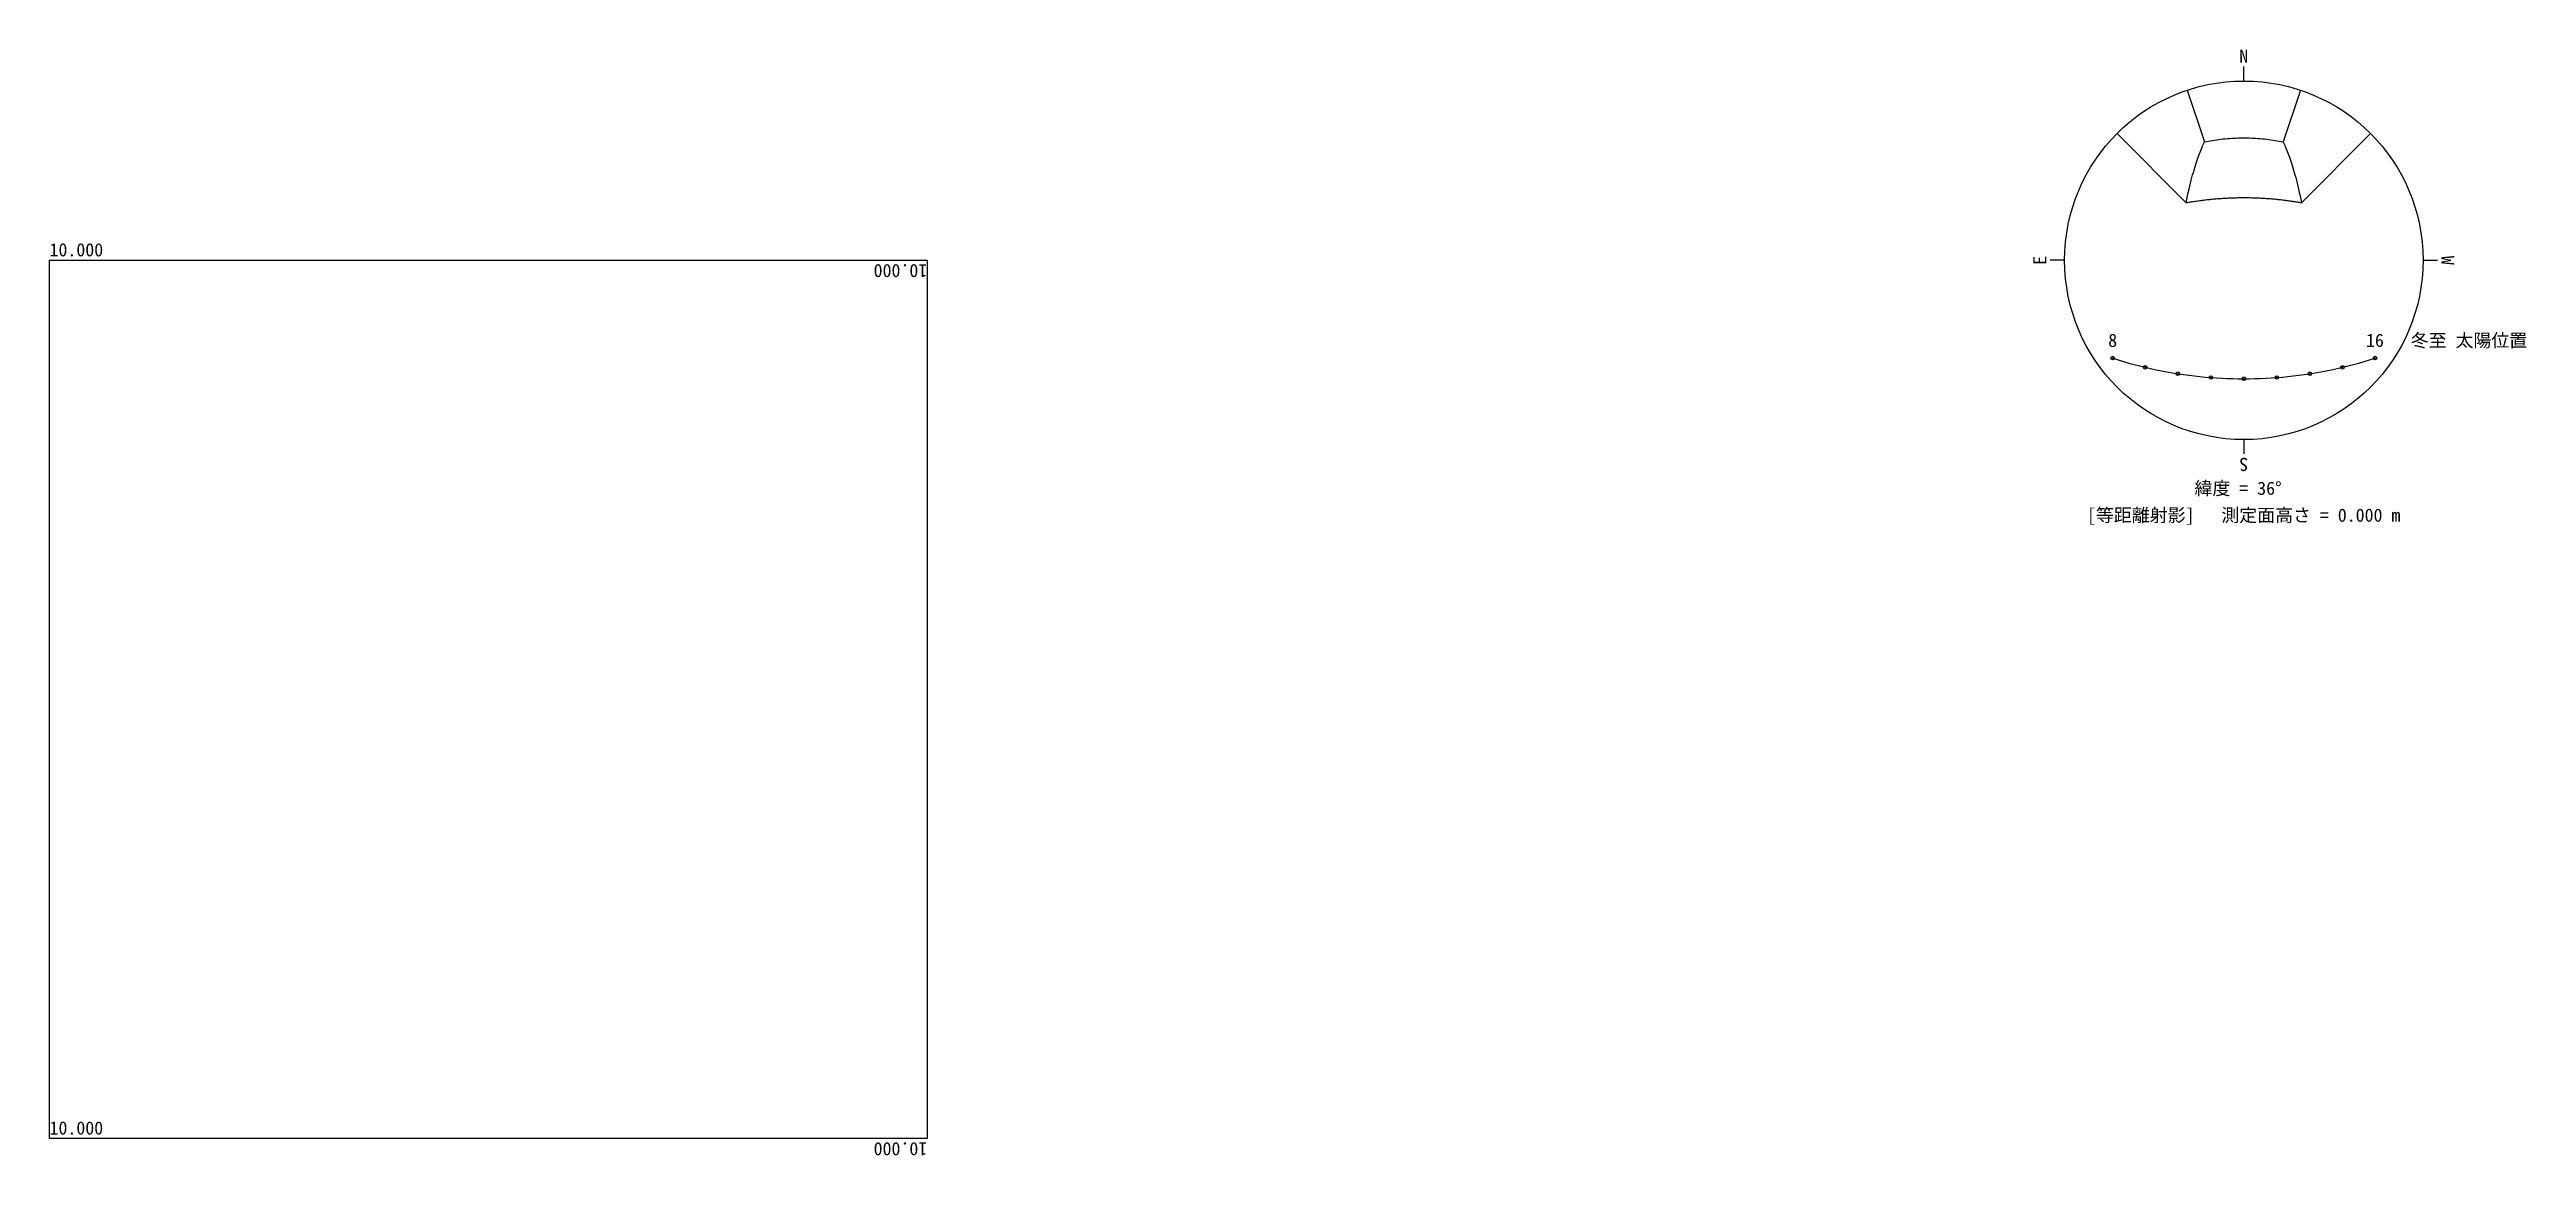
# Model space of a CAD drawing. Units: millimetres at full size, sheet at 1:100. Extents: x -9429 to 25127, y -9848 to 5571.
import ezdxf
from ezdxf.enums import TextEntityAlignment as Align

# ---------------------------------------------------------------- set-up
doc = ezdxf.new("R2010")
doc.units = ezdxf.units.MM
doc.header["$LTSCALE"] = 100
doc.header["$PDMODE"] = 32
doc.header["$PDSIZE"] = 50
doc.layers.add('0-0', color=6, linetype='Continuous')
doc.styles.add('ＭＳ ゴシック', font='')
doc.styles.get('ＭＳ ゴシック').set_extended_font_data('MS Gothic')

msp = doc.modelspace()

# ---------------------------------------------------------------- linework, layer by layer
at = {"layer": '0-0', "color": 7}
for p, q in [((21183.7, 5132.7), (21183.7, 5332.7)), ((20393.1, 5004.4), (20633.1, 4284.5)), ((21974.2, 5004.4), (21734.3, 4284.5)), ((22951.4, 4400.4), (21986.8, 3435.8)), ((18683.7, 2632.7), (18483.7, 2632.7)), ((23683.7, 2632.7), (23883.7, 2632.7)), ((21183.7, 132.7), (21183.7, -67.3))]:
    msp.add_line(p, q, dxfattribs=at)
for points in [[(19415.9, 4400.4), (20380.6, 3435.8), (20395.6, 3438.5), (20410.8, 3441.1), (20426.1, 3443.7), (20441.5, 3446.3), (20457.1, 3448.9), (20472.9, 3451.4), (20488.7, 3453.9), (20504.8, 3456.4), (20520.9, 3458.8), (20537.2, 3461.2), (20553.7, 3463.5), (20570.3, 3465.8), (20587, 3468), (20603.8, 3470.2), (20620.8, 3472.4), (20637.9, 3474.5), (20655.1, 3476.5), (20672.5, 3478.5), (20689.9, 3480.4), (20707.5, 3482.3), (20725.2, 3484.1), (20743, 3485.9), (20760.9, 3487.5), (20778.9, 3489.2), (20797.1, 3490.7), (20815.3, 3492.2), (20833.6, 3493.7), (20852, 3495.1), (20870.5, 3496.4), (20889, 3497.6), (20907.7, 3498.7), (20926.4, 3499.8), (20945.2, 3500.8), (20964, 3501.8), (20982.9, 3502.6), (21001.9, 3503.4), (21020.9, 3504.1), (21039.9, 3504.8)], [(20380.6, 3435.8), (20389.8, 3485.3), (20399.4, 3533.2), (20409.1, 3579.3), (20419, 3623.9), (20429.1, 3666.8), (20439.2, 3708), (20449.3, 3747.7), (20459.5, 3785.9), (20469.7, 3822.6), (20479.8, 3857.9), (20489.9, 3891.7), (20499.9, 3924.3), (20509.8, 3955.5), (20519.5, 3985.5), (20529.2, 4014.3), (20538.7, 4042), (20548.1, 4068.6), (20557.3, 4094.2), (20566.4, 4118.7), (20575.3, 4142.3), (20584, 4165.1), (20592.6, 4186.9), (20601, 4207.9), (20609.3, 4228.2), (20617.4, 4247.6), (20625.3, 4266.4), (20633.1, 4284.5)], [(20633.1, 4284.5), (20661.1, 4290), (20689.4, 4295.2), (20718, 4300.2), (20746.8, 4304.9), (20775.8, 4309.3), (20805.1, 4313.5), (20834.6, 4317.3), (20864.3, 4320.9), (20894.1, 4324.2), (20924.2, 4327.1), (20954.3, 4329.8), (20984.6, 4332.1), (21015.1, 4334.1), (21045.6, 4335.8), (21076.2, 4337.1), (21106.9, 4338.1), (21137.6, 4338.8), (21168.3, 4339.1), (21199, 4339.1), (21229.8, 4338.8), (21260.5, 4338.1), (21291.2, 4337.1), (21321.8, 4335.8), (21352.3, 4334.1), (21382.7, 4332.1), (21413, 4329.8), (21443.2, 4327.1), (21473.2, 4324.2), (21503.1, 4320.9), (21532.8, 4317.3), (21562.2, 4313.5), (21591.5, 4309.3), (21620.6, 4304.9), (21649.4, 4300.2), (21677.9, 4295.2), (21706.3, 4290), (21734.3, 4284.5)], [(21734.3, 4284.5), (21742, 4266.4), (21750, 4247.6), (21758.1, 4228.2), (21766.3, 4207.9), (21774.7, 4186.9), (21783.3, 4165.1), (21792.1, 4142.3), (21801, 4118.7), (21810, 4094.2), (21819.3, 4068.6), (21828.6, 4042), (21838.2, 4014.3), (21847.8, 3985.5), (21857.6, 3955.5), (21867.5, 3924.3), (21877.5, 3891.7), (21887.5, 3857.9), (21897.7, 3822.6), (21907.8, 3785.9), (21918, 3747.7), (21928.2, 3708), (21938.3, 3666.8), (21948.3, 3623.9), (21958.2, 3579.3), (21968, 3533.2), (21977.5, 3485.3), (21986.8, 3435.8)], [(21039.9, 3504.8), (21059, 3505.3), (21078.1, 3505.8), (21097.3, 3506.2), (21116.5, 3506.5), (21135.6, 3506.8), (21154.9, 3506.9), (21174.1, 3507), (21193.3, 3507), (21212.5, 3506.9), (21231.7, 3506.8), (21250.9, 3506.5), (21270.1, 3506.2), (21289.2, 3505.8), (21308.3, 3505.3), (21327.4, 3504.8), (21346.5, 3504.1), (21365.5, 3503.4), (21384.4, 3502.6), (21403.3, 3501.8), (21422.2, 3500.8), (21441, 3499.8), (21459.7, 3498.7), (21478.3, 3497.6), (21496.9, 3496.4), (21515.4, 3495.1), (21533.8, 3493.7), (21552.1, 3492.2), (21570.3, 3490.7), (21588.4, 3489.2), (21606.4, 3487.5), (21624.3, 3485.9), (21642.1, 3484.1), (21659.8, 3482.3), (21677.4, 3480.4), (21694.9, 3478.5), (21712.2, 3476.5), (21729.5, 3474.5), (21746.6, 3472.4), (21763.5, 3470.2)], [(21763.5, 3470.2), (21780.4, 3468), (21797.1, 3465.8), (21813.7, 3463.5), (21830.1, 3461.2), (21846.4, 3458.8), (21862.6, 3456.4), (21878.6, 3453.9), (21894.5, 3451.4), (21910.2, 3448.9), (21925.8, 3446.3), (21941.3, 3443.7), (21956.6, 3441.1), (21971.8, 3438.5), (21986.8, 3435.8)]]:
    msp.add_lwpolyline(points, dxfattribs=at)
msp.add_lwpolyline([(-9428.6, 2632.7), (2816.3, 2632.7), (2816.3, -9612.2), (-9428.6, -9612.2)], close=True, dxfattribs=at)
at = {"layer": '0-0'}
for points in [[(19354.2, 1270.4), (19429.3, 1245.7), (19504.6, 1222.3), (19580, 1200), (19655.6, 1179), (19731.3, 1159.1), (19807.1, 1140.4)], [(19807.1, 1140.4), (19883.1, 1122.8), (19959.1, 1106.3), (20035.2, 1090.8), (20111.4, 1076.5), (20187.7, 1063.2), (20264, 1050.9)], [(20264, 1050.9), (20340.4, 1039.7), (20416.9, 1029.5), (20493.5, 1020.3), (20570, 1012), (20646.6, 1004.8), (20723.3, 998.5)], [(21644, 998.5), (21720.7, 1004.8), (21797.3, 1012), (21873.9, 1020.3), (21950.4, 1029.5), (22026.9, 1039.7), (22103.3, 1050.9)], [(22103.3, 1050.9), (22179.7, 1063.2), (22255.9, 1076.5), (22332.1, 1090.8), (22408.3, 1106.3), (22484.3, 1122.8), (22560.2, 1140.4)], [(22560.2, 1140.4), (22636, 1159.1), (22711.7, 1179), (22787.3, 1200), (22862.8, 1222.3), (22938.1, 1245.7), (23013.2, 1270.4)], [(20723.3, 998.5), (20800, 993.2), (20876.7, 988.9), (20953.4, 985.6), (21030.2, 983.2), (21106.9, 981.7), (21183.7, 981.3)], [(21183.7, 981.3), (21260.4, 981.7), (21337.2, 983.2), (21413.9, 985.6), (21490.7, 988.9), (21567.4, 993.2), (21644, 998.5)]]:
    msp.add_lwpolyline(points, dxfattribs=at)
at = {"layer": '0-0', "color": 7}
msp.add_circle((21183.7, 2632.7), 2500, dxfattribs=at)
at = {"layer": '0-0'}
for p in [(19354.2, 1270.4), (19807.1, 1140.4), (20264, 1050.9), (22103.3, 1050.9), (22560.2, 1140.4), (23013.2, 1270.4), (20723.3, 998.5), (21183.7, 981.3), (21644, 998.5)]:
    msp.add_point(p, dxfattribs=at)

# ---------------------------------------------------------------- texts
at = {"layer": '0-0', "color": 4, "style": 'ＭＳ ゴシック'}
for s, p in [('N', (21121.2, 5332.7)), ('8', (19291.7, 1370.4)), ('16 \u3000冬至 太陽位置', (22888.2, 1370.4)), ('緯度 = 36°', (20496.2, -692.3)), ('[等距離射影] \u3000測定面高さ = 0.000 m', (18996.2, -1067.3))]:
    msp.add_text(s, height=183.3, dxfattribs=at).set_placement(p, align=Align.BOTTOM_LEFT)
at = {"layer": '0-0', "color": 2, "style": 'ＭＳ ゴシック'}
for p in [(-9428.6, 2632.7), (-9428.6, -9612.2)]:
    msp.add_text('10.000', height=183.3, dxfattribs=at).set_placement(p, align=Align.BOTTOM_LEFT)
for p in [(2816.3, 2632.7), (2816.3, -9612.2)]:
    msp.add_text('10.000', height=183.3, rotation=180, dxfattribs=at).set_placement(p, align=Align.BOTTOM_LEFT)
at = {"layer": '0-0', "color": 4, "style": 'ＭＳ ゴシック'}
for s, rotation, p in [('E', 90, (18483.7, 2570.2)), ('W', 270, (23883.7, 2695.2)), ('S', 180, (21246.2, -67.3))]:
    msp.add_text(s, height=183.3, rotation=rotation, dxfattribs=at).set_placement(p, align=Align.BOTTOM_LEFT)

doc.saveas('drawing.dxf')
